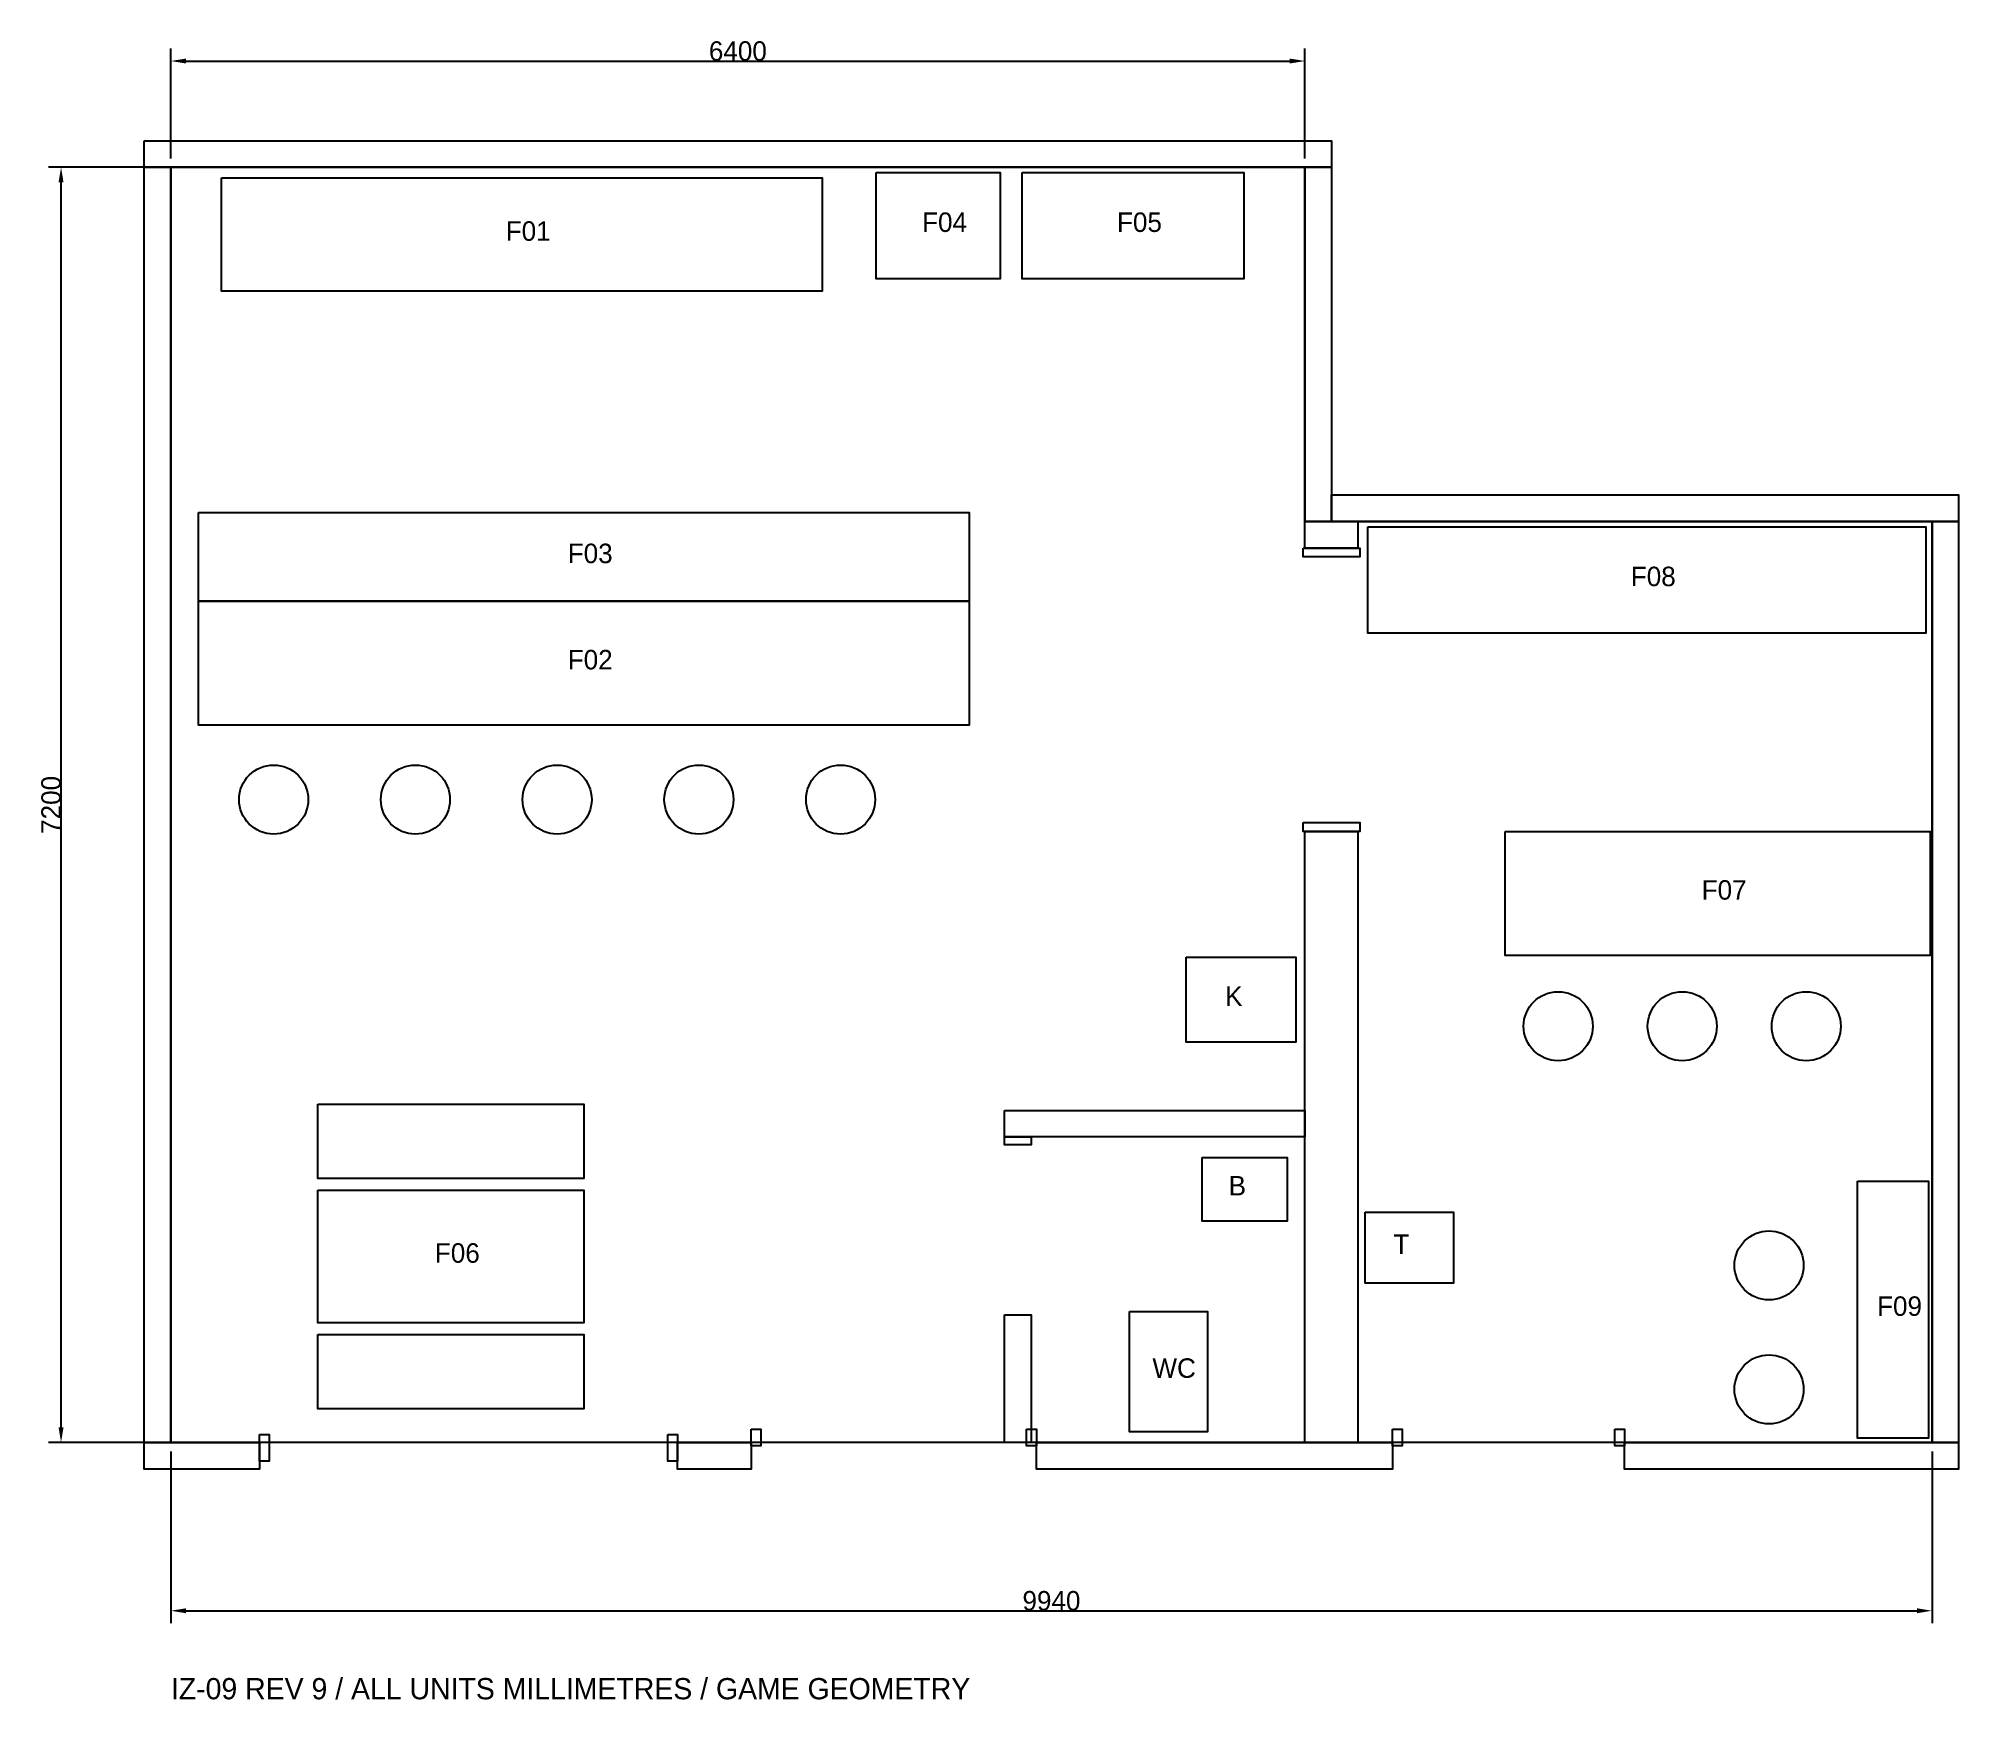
# Model space of a CAD drawing. Header units: millimetres. Extents: x -4828 to 6010, y -4902 to 4478.
import ezdxf

# ---------------------------------------------------------------- set-up
doc = ezdxf.new("R2010")
doc.units = ezdxf.units.MM
for name, color, linetype in [('DIM', 4, 'Continuous'), ('FURNITURE', 3, 'Continuous'), ('JOINERY', 30, 'Continuous'), ('TEXT', 7, 'Continuous'), ('WALL', 8, 'Continuous')]:
    doc.layers.add(name, color=color, linetype=linetype)
doc.dimstyles.new('IZ50', dxfattribs={"dimtxt": 110, "dimasz": 85, "dimexe": 70, "dimexo": 50, "dimtad": 1, "dimdec": 0, "dimcen": 2.5, "dimazin": 3, "dimtfac": 1, "dimtmove": 0, "dimatfit": 3})

msp = doc.modelspace()

# ---------------------------------------------------------------- linework, layer by layer
at = {"layer": 'FURNITURE'}
for points in [[(-3795, 3690), (-405, 3690), (-405, 3050), (-3795, 3050)], [(-100, 3720), (600, 3720), (600, 3120), (-100, 3120)], [(725, 3720), (1975, 3720), (1975, 3120), (725, 3120)], [(-3925, 1800), (425, 1800), (425, 1300), (-3925, 1300)], [(2675, 1720), (5825, 1720), (5825, 1120), (2675, 1120)], [(-3925, 1300), (425, 1300), (425, 600), (-3925, 600)], [(3450, 0), (5850, 0), (5850, -700), (3450, -700)], [(1650, -710), (2270, -710), (2270, -1190), (1650, -1190)], [(-3250, -1540), (-1750, -1540), (-1750, -1960), (-3250, -1960)], [(1740, -1840), (2220, -1840), (2220, -2200), (1740, -2200)], [(-3250, -2025), (-1750, -2025), (-1750, -2775), (-3250, -2775)], [(5440, -1975), (5840, -1975), (5840, -3425), (5440, -3425)], [(2660, -2150), (3160, -2150), (3160, -2550), (2660, -2550)], [(1330, -2710), (1770, -2710), (1770, -3390), (1330, -3390)], [(-3250, -2840), (-1750, -2840), (-1750, -3260), (-3250, -3260)]]:
    msp.add_lwpolyline(points, close=True, dxfattribs=at)
for centre in [(-3500, 180), (-2700, 180), (-1900, 180), (-1100, 180), (-300, 180), (3750, -1100), (4450, -1100), (5150, -1100), (4940, -2450), (4940, -3150)]:
    msp.add_circle(centre, 195, dxfattribs=at)
at = {"layer": 'JOINERY'}
for points in [[(2310, 1600), (2630, 1600), (2630, 1550), (2310, 1550)], [(2310, 50), (2630, 50), (2630, 0), (2310, 0)], [(-3580, -3405), (-3525, -3405), (-3525, -3555), (-3580, -3555)], [(-1275, -3405), (-1220, -3405), (-1220, -3555), (-1275, -3555)], [(-805, -3374.5), (-750, -3374.5), (-750, -3469.5), (-805, -3469.5)], [(750, -3374.5), (805, -3374.5), (805, -3469.5), (750, -3469.5)], [(2815, -3374.5), (2870, -3374.5), (2870, -3469.5), (2815, -3469.5)], [(4070, -3374.5), (4125, -3374.5), (4125, -3469.5), (4070, -3469.5)]]:
    msp.add_lwpolyline(points, close=True, dxfattribs=at)
at = {"layer": 'WALL'}
for points in [[(-4230, 3900), (2470, 3900), (2470, 3750), (-4230, 3750)], [(-4230, 3750), (-4080, 3750), (-4080, -3450), (-4230, -3450)], [(-4080, 3750), (2320, 3750), (2320, 1750), (5860, 1750), (5860, -3450), (-4080, -3450)], [(2320, 3750), (2470, 3750), (2470, 1750), (2320, 1750)], [(2470, 1900), (6010, 1900), (6010, 1750), (2470, 1750)], [(2320, 1750), (2620, 1750), (2620, 1600), (2320, 1600)], [(5860, 1750), (6010, 1750), (6010, -3450), (5860, -3450)], [(2320, 0), (2620, 0), (2620, -3450), (2320, -3450)], [(625, -1575), (2320, -1575), (2320, -1725), (625, -1725)], [(625, -1725), (775, -1725), (775, -1770), (625, -1770)], [(625, -2730), (775, -2730), (775, -3450), (625, -3450)], [(-4230, -3450), (-3580, -3450), (-3580, -3600), (-4230, -3600)], [(-1220, -3450), (-805, -3450), (-805, -3600), (-1220, -3600)], [(805, -3450), (2815, -3450), (2815, -3600), (805, -3600)], [(4125, -3450), (6010, -3450), (6010, -3600), (4125, -3600)]]:
    msp.add_lwpolyline(points, close=True, dxfattribs=at)

# ---------------------------------------------------------------- texts
at = {"layer": 'TEXT'}
for s, height, p in [('F04', 110, (160, 3385)), ('F05', 110, (1260, 3385)), ('F01', 110, (-2190, 3335)), ('F03', 110, (-1840, 1515)), ('F08', 110, (4160, 1385)), ('F02', 110, (-1840, 915)), ('F07', 110, (4560, -385)), ('K', 110, (1870, -985)), ('B', 110, (1890, -2055)), ('T', 110, (2820, -2385)), ('F06', 110, (-2590, -2435)), ('F09', 110, (5550, -2735)), ('WC', 110, (1460, -3085)), ('IZ-09 REV 9 / ALL UNITS MILLIMETRES / GAME GEOMETRY', 120, (-4080, -4900))]:
    msp.add_text(s, height=height, dxfattribs=at).set_placement(p)

# ---------------------------------------------------------------- dimensions: what is measured, and where the dimension line sits
at = {"layer": 'DIM'}
for base, p1, p2 in [((-4080, 4350), (-4080, 3750), (2320, 3750)), ((-4080, -4400), (-4080, -3450), (5860, -3450))]:
    msp.add_linear_dim(base=base, p1=p1, p2=p2, dimstyle='IZ50', dxfattribs=at).render()
msp.add_linear_dim(base=(-4700, -3450), p1=(-4080, -3450), p2=(-4080, 3750), angle=90, dimstyle='IZ50', dxfattribs=at).render()

doc.saveas('drawing.dxf')
